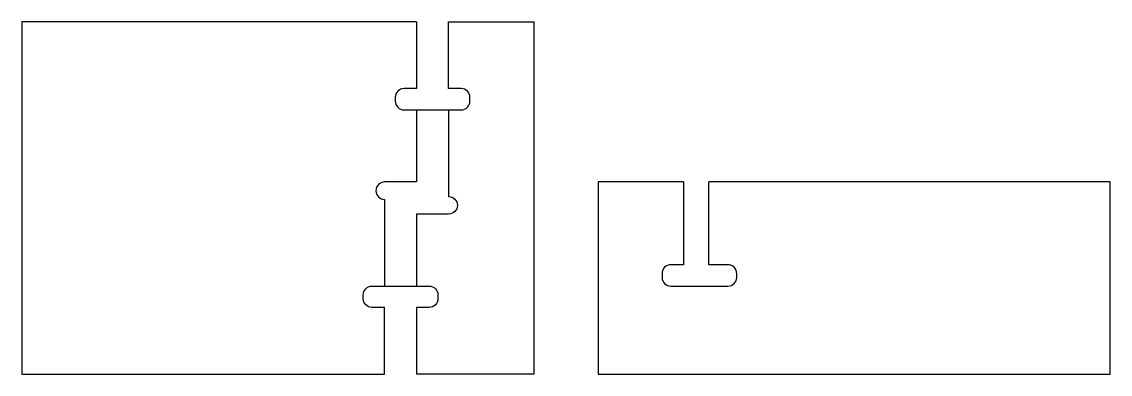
# Model space of a CAD drawing. Extents: x 254 to 764, y 82 to 247.
import ezdxf

# ---------------------------------------------------------------- set-up
doc = ezdxf.new("R2010")
doc.units = 0
doc.layers.add('1', color=7, linetype='CONTINUOUS')

msp = doc.modelspace()

# ---------------------------------------------------------------- linework, layer by layer
at = {"layer": '1', "color": 7, "linetype": 'CONTINUOUS'}
for points in [[(438.99745, 247.49918), (253.99745, 247.49918), (253.99745, 247.49918), (253.99745, 82.49918), (253.99745, 82.49918), (423.99745, 82.49918)], [(453.99745, 247.49918), (493.99745, 247.49918), (493.99745, 247.49918), (493.99745, 82.49918), (493.99745, 82.49918), (438.99745, 82.49918)], [(563.99745, 172.49918), (523.99745, 172.49918), (523.99745, 172.49918), (523.99745, 82.49918), (523.99745, 82.49918), (763.99745, 82.49918), (763.99745, 82.49918), (763.99745, 172.49918), (763.99745, 172.49918), (575.99745, 172.49918)]]:
    msp.add_lwpolyline(points, dxfattribs=at)
for points in [[(438.99745, 247.49918), (438.99745, 216.24918), (433.09745, 216.24918), (433.09745, 216.249175, 0.414214), (428.99745, 212.149175), (428.99745, 212.14918), (428.99745, 210.34918), (428.99745, 210.349175, 0.414214), (433.09745, 206.249175), (433.09745, 206.24918), (459.89745, 206.24918), (459.89745, 206.249175, 0.414214), (463.99745, 210.349175), (463.99745, 210.34918), (463.99745, 212.14918), (463.99745, 212.149175, 0.414214), (459.89745, 216.249175), (459.89745, 216.24918), (453.99745, 216.24918), (453.99745, 247.49918)], [(438.99745, 206.24918), (438.99745, 172.49918), (438.99745, 172.49918), (423.99745, 172.49918), (423.99745, 172.499175, 1), (423.99745, 164.299175), (423.99745, 164.29918), (423.99745, 123.74918)], [(453.99745, 206.24918), (453.99745, 165.69918), (453.99745, 165.699175, -1), (453.99745, 157.499175), (453.99745, 157.49918), (438.99745, 157.49918), (438.99745, 157.49918), (438.99745, 123.74918)], [(563.99745, 172.49918), (563.99745, 133.74918), (563.99745, 133.74918), (558.09745, 133.74918), (558.09745, 133.749175, 0.414214), (553.99745, 129.649175), (553.99745, 129.64918), (553.99745, 127.84918), (553.99745, 127.849175, 0.414214), (558.09745, 123.749175), (558.09745, 123.74918), (584.89745, 123.74918), (584.89745, 123.749175, 0.414214), (588.99745, 127.849175), (588.99745, 127.84918), (588.99745, 129.64918), (588.99745, 129.649175, 0.414214), (584.89745, 133.749175), (584.89745, 133.74918), (575.99745, 133.74918), (575.99745, 133.74918), (575.99745, 172.49918)], [(423.99745, 82.49917), (423.99745, 113.74918), (418.09745, 113.74918), (418.09745, 113.749175, -0.414214), (413.99745, 117.849175), (413.99745, 117.84918), (413.99745, 119.64918), (413.99745, 119.649175, -0.414214), (418.09745, 123.749175), (418.09745, 123.74918), (444.89745, 123.74918), (444.89745, 123.749175, -0.414214), (448.99745, 119.649175), (448.99745, 119.64918), (448.99745, 117.84918), (448.99745, 117.849175, -0.414214), (444.89745, 113.749175), (444.89745, 113.74918), (438.99745, 113.74918), (438.99745, 82.49917)]]:
    msp.add_lwpolyline(points, format="xyb", dxfattribs=at)
msp.add_point((438.99745, 123.74918), dxfattribs=at)

doc.saveas('drawing.dxf')
